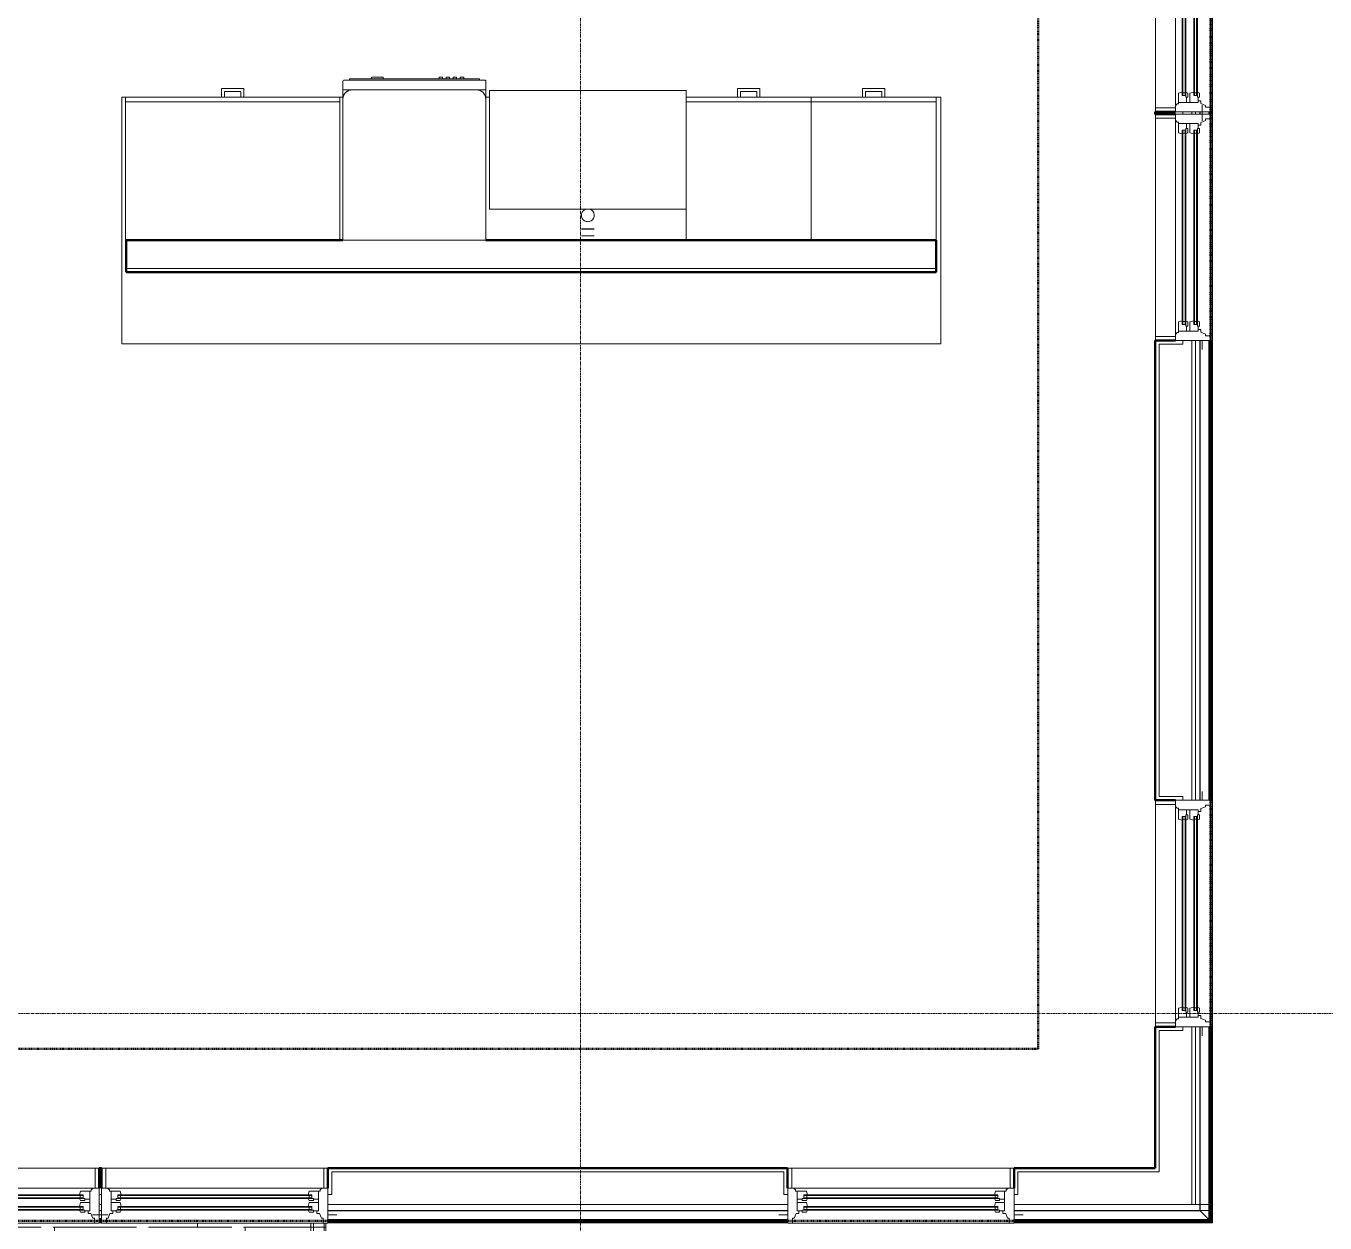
# Model space of a CAD drawing. Header units: inches. Extents: x -4218 to -1830, y 9767 to 12426.
# Drawn here: x -2266.4 to -2048.3, y 11247 to 11448 of the extents above; entities that cross this region are included whole.
import ezdxf

# ---------------------------------------------------------------- set-up
doc = ezdxf.new("R2010")
doc.units = ezdxf.units.IN
doc.header["$MEASUREMENT"] = 0
doc.linetypes.add('Dash 1_16_', pattern=[0.125, 0.0625, -0.0625])
doc.linetypes.add('Grid Line 1_2_', pattern=[0.875, 0.5, -0.125, 0.125, -0.125])
for name, color, linetype, lineweight in [('0-1', 7, 'Continuous', 5), ('0-2', 10, 'Continuous', 9), ('A-FLOR-3', 192, 'Continuous', 9), ('A-FLOR-PATT-1', 9, 'Continuous', 9), ('A-GLAZ-1', 151, 'Continuous', 9), ('A-GLAZ-2', 151, 'Continuous', 20), ('A-WALL', 113, 'Continuous', 13), ('A-WALL-1', 7, 'Continuous', 50), ('A-WALL-2', 250, 'Continuous', 13), ('A-WALL-4', 252, 'Continuous', 9), ('A-WALL-7', 113, 'Continuous', 9), ('A-WALL-8', 113, 'Continuous', 50), ('C-PROP-LINE-1', 91, 'Dash 1_16_', 50), ('P-SANR-FIXT-1', 10, 'Continuous', 9), ('P-SANR-FIXT-2', 252, 'Continuous', 9), ('Q-CASE-2', 10, 'Continuous', 9), ('Q-SPCQ-1', 10, 'Continuous', 9), ('S-GRID-1', 1, 'Grid Line 1_2_', 9)]:
    doc.layers.add(name, color=color, linetype=linetype, lineweight=lineweight)

# ---------------------------------------------------------------- blocks, each defined once
blk = doc.blocks.new('Dishwasher_15404 - 34_ counter-2817256-BACKGROUND - RCP - 2ND FLOOR')
at = {"layer": 'Q-SPCQ-1'}
for p, q in [((0, -24), (0, 0)), ((0, 0), (23.68, 0)), ((23.68, 0), (25.25, 0)), ((25.25, 0), (26.68, 0)), ((25.25, 0), (25.25, -1.57)), ((25.25, -1.57), (25.25, -22.43)), ((26.87, -0.2), (26.87, -23.8)), ((27.12, -1.09), (26.87, -1.09)), ((27.12, -2.61), (27.12, -1.09)), ((27.12, -3.81), (27.12, -2.61)), ((27.12, -20.19), (27.12, -3.81)), ((27.37, -4.82), (27.12, -4.82)), ((27.37, -5.81), (27.37, -4.82)), ((27.37, -6.79), (27.37, -5.81)), ((27.12, -6.79), (27.37, -6.79)), ((27.37, -16.15), (27.12, -16.15)), ((27.37, -16.74), (27.12, -16.74)), ((27.37, -17.33), (27.12, -17.33)), ((27.37, -16.74), (27.37, -16.15)), ((27.37, -17.92), (27.37, -17.33)), ((27.37, -17.92), (27.12, -17.92)), ((27.37, -18.51), (27.12, -18.51)), ((27.37, -19.1), (27.12, -19.1)), ((27.37, -19.1), (27.37, -18.51)), ((27.37, -19.69), (27.12, -19.69)), ((27.12, -21.39), (27.12, -20.19)), ((27.37, -20.28), (27.12, -20.28)), ((27.12, -22.91), (27.12, -21.39)), ((27.37, -20.28), (27.37, -19.69)), ((25.25, -22.43), (25.25, -24)), ((27.12, -22.91), (26.87, -22.91)), ((23.68, -24), (0, -24)), ((25.25, -24), (23.68, -24)), ((26.68, -24), (25.25, -24))]:
    blk.add_line(p, q, dxfattribs=at)
for centre, radius, start, end in [((26.68, -0.2), 0.197, 0, 90), ((23.68, -1.57), 1.57, 0, 90), ((23.68, -1.57), 1.57, 32.077, 42.3359), ((23.68, -1.57), 1.57, 17.8182, 27.5266), ((23.68, -1.57), 1.57, 0, 13.6425), ((26.68, -0.2), 0.197, 15, 90), ((23.68, -22.43), 1.57, 270, 0), ((23.68, -22.43), 1.57, 317.6641, 327.923), ((23.68, -22.43), 1.57, 332.4734, 342.1818), ((23.68, -22.43), 1.57, 346.3575, 0), ((26.68, -23.8), 0.197, 270, 0)]:
    blk.add_arc(centre, radius, start, end, dxfattribs=at)
blk = doc.blocks.new('Base Cabinet 3 Drawer 230 - Base Cabinet 3 Drawer 230 21_-2554957-BACKGROUND - RCP - 2ND FLOOR')
at = {"layer": 'Q-CASE-2'}
for p, q in [((-9.76, -23.25), (-9.76, 0)), ((-9.76, 0), (11.24, 0)), ((11.24, 0), (11.24, -23.25)), ((-9.76, -23.25), (-9.76, -24)), ((11.24, -23.25), (-9.76, -23.25)), ((11.24, -24), (11.24, -23.25)), ((-9.76, -24), (11.24, -24)), ((-0.64, -24), (-1.14, -24)), ((-1.14, -25.5), (-1.14, -24)), ((2.61, -25.5), (-1.14, -25.5)), ((-0.64, -25), (-0.64, -24)), ((-0.64, -25), (2.11, -25)), ((2.11, -25), (2.11, -24)), ((2.11, -24), (2.61, -24)), ((2.61, -24), (2.61, -25.5))]:
    blk.add_line(p, q, dxfattribs=at)
blk = doc.blocks.new('Base Cabinet 3 Drawer 230 - Base Cabinet 3 Drawer 230 36_-2567957-BACKGROUND - RCP - 2ND FLOOR')
at = {"layer": 'Q-CASE-2'}
for p, q in [((-17.26, -23.25), (-17.26, 0)), ((-17.26, 0), (18.74, 0)), ((18.74, 0), (18.74, -23.25)), ((-17.26, -23.25), (-17.26, -24)), ((18.74, -23.25), (-17.26, -23.25)), ((18.74, -24), (18.74, -23.25)), ((-17.26, -24), (18.74, -24)), ((-0.64, -24), (-1.14, -24)), ((-1.14, -25.5), (-1.14, -24)), ((2.61, -25.5), (-1.14, -25.5)), ((-0.64, -25), (-0.64, -24)), ((-0.64, -25), (2.11, -25)), ((2.11, -25), (2.11, -24)), ((2.11, -24), (2.61, -24)), ((2.61, -24), (2.61, -25.5))]:
    blk.add_line(p, q, dxfattribs=at)
blk = doc.blocks.new('kitchen_faucet_14143 - kitchen_faucet_14143-V40-BACKGROUND - RCP - 2ND FLOOR')
at = {"layer": 'P-SANR-FIXT-2'}
for p, q in [((2.26, -1.08), (2.26, 1.08)), ((2.34, 1.08), (2.34, 0.28)), ((2.34, 0.28), (2.34, 0)), ((3.44, -0.28), (3.44, 1.08)), ((2.34, 0), (2.34, -0.28)), ((2.34, -0.28), (2.34, -1.08)), ((3.44, -0.94), (3.44, -0.28)), ((3.44, -1.08), (3.44, -0.94))]:
    blk.add_line(p, q, dxfattribs=at)
at = {"layer": 'P-SANR-FIXT-2', "flags": 128}
blk.add_lwpolyline([(-0.92, -0.6), (-0.96, -0.61), (-1, -0.63)], dxfattribs=at)
at = {"layer": 'P-SANR-FIXT-2'}
for start, end in [(30, 159.9003), (0, 30), (330, 360), (200.0997, 240), (240, 270), (270, 330)]:
    blk.add_arc((0, 0), 1.08, start, end, dxfattribs=at)
blk = doc.blocks.new('Stainless Steel Farmhous Kitchen Sink - Stainless Steel Farmhous Kitchen Sink-2443921-BACKGROUND - RCP - 2ND FLOOR')
at = {"layer": 'P-SANR-FIXT-1'}
for p, q in [((-33, -22.2), (-33, -2.25)), ((-33, -2.25), (0, -2.25)), ((0, -2.25), (0, -22.2)), ((0, -22.2), (-33, -22.2))]:
    blk.add_line(p, q, dxfattribs=at)
blk = doc.blocks.new('CTR - 1st Phase - Unit Layouts_rvt-1-BACKGROUND - RCP - 2ND FLOOR')
at = {"layer": 'A-WALL-1'}
for p, q in [((-2249.58, 11406.65), (-2249.58, 11412.02)), ((-2249.58, 11412.02), (-2213.21, 11412.02)), ((-2189.21, 11412.02), (-2113.58, 11412.02)), ((-2113.58, 11412.02), (-2113.58, 11406.65)), ((-2113.58, 11406.65), (-2249.58, 11406.65))]:
    blk.add_line(p, q, dxfattribs=at)
at = {"layer": 'A-WALL-2'}
blk.add_line((-2249.58, 11407.27), (-2113.58, 11407.27), dxfattribs=at)
at = {"layer": 'A-WALL-4'}
for p, q in [((-2249.58, 11412.02), (-2249.58, 11406.65)), ((-2249.58, 11412.02), (-2213.21, 11412.02)), ((-2189.21, 11412.02), (-2113.58, 11412.02)), ((-2113.58, 11412.02), (-2113.58, 11406.65)), ((-2113.58, 11406.65), (-2249.58, 11406.65))]:
    blk.add_line(p, q, dxfattribs=at)
at = {"layer": 'A-WALL-7'}
for p, q in [((-2233.58, 11436.02), (-2250.33, 11436.02)), ((-2250.33, 11436.02), (-2250.33, 11394.65)), ((-2250.33, 11394.65), (-2250.33, 11436.02)), ((-2250.33, 11436.02), (-2233.58, 11436.02)), ((-2233.08, 11436.02), (-2233.58, 11436.02)), ((-2230.33, 11436.02), (-2233.08, 11436.02)), ((-2233.08, 11436.02), (-2230.33, 11436.02)), ((-2229.83, 11436.02), (-2230.33, 11436.02)), ((-2213.21, 11436.02), (-2229.83, 11436.02)), ((-2229.83, 11436.02), (-2213.21, 11436.02)), ((-2188.58, 11436.02), (-2189.21, 11436.02)), ((-2189.21, 11436.02), (-2188.58, 11436.02)), ((-2146.96, 11436.02), (-2155.58, 11436.02)), ((-2155.58, 11436.02), (-2146.96, 11436.02)), ((-2146.46, 11436.02), (-2146.96, 11436.02)), ((-2143.71, 11436.02), (-2146.46, 11436.02)), ((-2146.46, 11436.02), (-2143.71, 11436.02)), ((-2143.21, 11436.02), (-2143.71, 11436.02)), ((-2125.96, 11436.02), (-2143.21, 11436.02)), ((-2143.21, 11436.02), (-2125.96, 11436.02)), ((-2125.46, 11436.02), (-2125.96, 11436.02)), ((-2122.71, 11436.02), (-2125.46, 11436.02)), ((-2125.46, 11436.02), (-2122.71, 11436.02)), ((-2122.21, 11436.02), (-2122.71, 11436.02)), ((-2112.8, 11436.02), (-2122.21, 11436.02)), ((-2122.21, 11436.02), (-2112.8, 11436.02)), ((-2112.8, 11394.65), (-2112.8, 11436.02)), ((-2112.8, 11436.02), (-2112.8, 11394.65)), ((-2250.33, 11394.65), (-2112.8, 11394.65)), ((-2112.8, 11394.65), (-2250.33, 11394.65))]:
    blk.add_line(p, q, dxfattribs=at)
at = {"layer": '0-2'}
for name, p, rotation in [('Dishwasher_15404 - 34_ counter-2817256-BACKGROUND - RCP - 2ND FLOOR', (-2213.21, 11412.02), 90.00000000010175), ('Base Cabinet 3 Drawer 230 - Base Cabinet 3 Drawer 230 36_-2567957-BACKGROUND - RCP - 2ND FLOOR', (-2230.97, 11412.02), 180), ('Stainless Steel Farmhous Kitchen Sink - Stainless Steel Farmhous Kitchen Sink-2443921-BACKGROUND - RCP - 2ND FLOOR', (-2188.58, 11414.98), 180), ('Base Cabinet 3 Drawer 230 - Base Cabinet 3 Drawer 230 21_-2554957-BACKGROUND - RCP - 2ND FLOOR', (-2144.35, 11412.02), 180), ('Base Cabinet 3 Drawer 230 - Base Cabinet 3 Drawer 230 21_-2554957-BACKGROUND - RCP - 2ND FLOOR', (-2123.35, 11412.02), 180), ('kitchen_faucet_14143 - kitchen_faucet_14143-V40-BACKGROUND - RCP - 2ND FLOOR', (-2172.08, 11416.22), 269.999999999997)]:
    blk.add_blockref(name, p, dxfattribs=dict(at, rotation=rotation))
blk = doc.blocks.new('Basic Wall _ EXT - FIBER CEMENT - LARGE - 1hr - ___-2505163-BACKGROUND - RCP - 2ND FLOOR')
at = {"layer": 'A-WALL-7'}
for p, q in [((-2067.26, 12118.88), (-2067.26, 11247.1)), ((-2067.26, 11247.1), (-2067.26, 12118.88)), ((-2067.22, 11247.07), (-2067.22, 12118.91)), ((-2067.22, 11247.07), (-2067.22, 12118.91)), ((-2069.3, 11433.58), (-2069.3, 11433.2)), ((-2069.3, 11433.2), (-2069.3, 11433.58)), ((-2069.27, 11433.2), (-2069.27, 11433.57)), ((-2069.27, 11433.2), (-2069.27, 11433.57)), ((-2069.3, 11395.18), (-2069.3, 11318)), ((-2069.3, 11318), (-2069.3, 11395.18)), ((-2069.27, 11318), (-2069.27, 11395.18)), ((-2069.27, 11318), (-2069.27, 11395.18)), ((-2069.3, 11279.98), (-2069.3, 11250.14)), ((-2069.3, 11250.14), (-2069.3, 11279.98)), ((-2069.27, 11250.14), (-2069.27, 11279.98)), ((-2069.27, 11250.14), (-2069.27, 11279.98)), ((-2069.3, 11250.14), (-2069.3, 11249.14)), ((-2069.3, 11249.14), (-2069.3, 11250.14)), ((-2069.3, 11249.14), (-2067.8, 11247.64)), ((-2069.27, 11249.14), (-2069.27, 11250.12)), ((-2069.27, 11249.14), (-2069.27, 11250.12)), ((-2067.8, 11247.64), (-2069.27, 11249.11)), ((-2067.8, 11247.64), (-2067.55, 11247.39)), ((-2067.55, 11247.39), (-2067.8, 11247.64)), ((-2067.55, 11247.39), (-2067.26, 11247.1)), ((-2067.26, 11247.1), (-2067.55, 11247.39))]:
    blk.add_line(p, q, dxfattribs=at)
blk = doc.blocks.new('Basic Wall _ EXT - FIBER CEMENT - LARGE - ___-2505164-BACKGROUND - RCP - 2ND FLOOR')
at = {"layer": 'A-WALL-7'}
for p, q in [((-2253.74, 11249.14), (-2254.11, 11249.14)), ((-2254.11, 11249.14), (-2253.74, 11249.14)), ((-2254.1, 11249.11), (-2253.74, 11249.11)), ((-2254.1, 11249.11), (-2253.74, 11249.11)), ((-2138.54, 11249.14), (-2215.71, 11249.14)), ((-2215.71, 11249.14), (-2138.54, 11249.14)), ((-2215.71, 11249.11), (-2138.54, 11249.11)), ((-2215.71, 11249.11), (-2138.54, 11249.11)), ((-2069.3, 11249.14), (-2100.51, 11249.14)), ((-2100.51, 11249.14), (-2069.3, 11249.14)), ((-2100.51, 11249.11), (-2069.27, 11249.11)), ((-2100.51, 11249.11), (-2069.27, 11249.11)), ((-2067.8, 11247.64), (-2069.3, 11249.14)), ((-2069.27, 11249.11), (-2067.8, 11247.64)), ((-2253.74, 11247.1), (-2254.11, 11247.1)), ((-2254.11, 11247.1), (-2253.74, 11247.1)), ((-2254.11, 11247.07), (-2253.74, 11247.07)), ((-2254.11, 11247.07), (-2253.74, 11247.07)), ((-2138.54, 11247.1), (-2215.71, 11247.1)), ((-2215.71, 11247.1), (-2138.54, 11247.1)), ((-2215.71, 11247.07), (-2138.54, 11247.07)), ((-2215.71, 11247.07), (-2138.54, 11247.07)), ((-2067.26, 11247.1), (-2100.51, 11247.1)), ((-2100.51, 11247.1), (-2067.26, 11247.1)), ((-2100.51, 11247.07), (-2067.22, 11247.07)), ((-2100.51, 11247.07), (-2067.22, 11247.07)), ((-2067.8, 11247.64), (-2067.55, 11247.39)), ((-2067.55, 11247.39), (-2067.8, 11247.64)), ((-2067.55, 11247.39), (-2067.26, 11247.1)), ((-2067.26, 11247.1), (-2067.55, 11247.39))]:
    blk.add_line(p, q, dxfattribs=at)
blk = doc.blocks.new('Window-Double_Hung-Andersen-400_Series-Tilt_Wash - DOUBLE HUNG - REVERSE COTTAGE - 2ND FLOOR-2888709-BACKGROUND - RCP - 2ND FLOOR')
at = {"layer": 'A-GLAZ-1'}
for p, q in [((-18.95, 4.62), (18.95, 4.62)), ((-18.95, 1.25), (-18.95, 4.62)), ((-18.32, 1.25), (-18.32, 4.62)), ((18.32, 1.25), (18.32, 4.62)), ((18.95, 4.62), (18.95, 1.25)), ((-19.01, 4.12), (-19.01, 2.62)), ((-18.95, 4.12), (-19.01, 4.12)), ((-18.95, 2.62), (-19.01, 2.62)), ((19.01, 4.12), (18.95, 4.12)), ((19.01, 2.62), (18.95, 2.62)), ((19.01, 2.62), (19.01, 4.12)), ((18.95, 1.25), (-18.95, 1.25)), ((-16.29, 0), (-15.7, 0)), ((-15.82, -0.38), (-15.82, 0)), ((-15.7, 0.12), (15.7, 0.12)), ((16.29, 0), (15.7, 0)), ((15.82, -0.38), (15.82, 0)), ((-16.29, -0.38), (-15.7, -0.38)), ((-16.29, -1.94), (-15.7, -1.94)), ((-15.82, -2.31), (-15.82, -1.94)), ((-15.7, 0), (15.7, 0)), ((-15.7, -0.38), (15.7, -0.38)), ((-15.7, -0.5), (15.7, -0.5)), ((-15.7, -1.81), (15.7, -1.81)), ((-15.7, -1.94), (15.7, -1.94)), ((16.29, -0.38), (15.7, -0.38)), ((16.29, -1.94), (15.7, -1.94)), ((15.82, -2.31), (15.82, -1.94)), ((-16.29, -2.31), (-15.7, -2.31)), ((-15.7, -2.31), (15.7, -2.31)), ((-15.7, -2.44), (15.7, -2.44)), ((16.29, -2.31), (15.7, -2.31))]:
    blk.add_line(p, q, dxfattribs=at)
at = {"layer": 'A-GLAZ-2'}
for p, q in [((-19.01, 1.25), (19.01, 1.25)), ((-19.01, -4.62), (-19.01, 1.25)), ((-17.67, 0.97), (-18, 1.25)), ((-17.67, 0.97), (-17.67, 0.75)), ((-17.67, 0.75), (-15.86, 0.75)), ((-17.42, -2.56), (-17.42, 0.75)), ((-16.29, -0.5), (-16.29, 0.12)), ((-15.7, 0.12), (-16.29, 0.12)), ((-15.86, 0.75), (-15.7, 0.12)), ((15.86, 0.75), (15.7, 0.12)), ((15.7, 0.12), (16.29, 0.12)), ((17.67, 0.75), (15.86, 0.75)), ((16.29, -0.5), (16.29, 0.12)), ((17.42, -2.56), (17.42, 0.75)), ((17.67, 0.97), (18, 1.25)), ((17.67, 0.97), (17.67, 0.75)), ((19.01, 1.25), (19.01, -4.62)), ((-17.42, -0.62), (-16.57, -0.62)), ((-17.42, -1.19), (-15.86, -1.19)), ((-16.57, -0.5), (-16.57, -0.84)), ((-15.7, -0.5), (-16.57, -0.5)), ((-15.86, -0.84), (-16.57, -0.84)), ((-16.29, -2.44), (-16.29, -1.81)), ((-15.7, -1.81), (-16.29, -1.81)), ((-15.86, -0.84), (-15.7, -0.5)), ((-15.86, -1.19), (-15.7, -1.81)), ((15.86, -0.84), (15.7, -0.5)), ((15.7, -0.5), (16.57, -0.5)), ((15.86, -1.19), (15.7, -1.81)), ((15.7, -1.81), (16.29, -1.81)), ((15.86, -0.84), (16.57, -0.84)), ((17.42, -1.19), (15.86, -1.19)), ((16.29, -2.44), (16.29, -1.81)), ((16.57, -0.5), (16.57, -0.84)), ((17.42, -0.62), (16.57, -0.62)), ((-19.01, -3.25), (-20.51, -3.25)), ((-18.2, -3.81), (-17.92, -3.81)), ((-18.2, -4.62), (-18.2, -3.81)), ((-17.92, -3.81), (-17.61, -3)), ((-17.61, -3), (-17.14, -3)), ((-17.42, -2.56), (-16.57, -2.56)), ((-17.14, -3), (-17.14, -2.56)), ((-16.57, -2.44), (-16.57, -2.78)), ((-15.7, -2.44), (-16.57, -2.44)), ((-15.86, -2.78), (-16.57, -2.78)), ((-15.86, -2.78), (-15.7, -2.44)), ((15.86, -2.78), (15.7, -2.44)), ((15.7, -2.44), (16.57, -2.44)), ((15.86, -2.78), (16.57, -2.78)), ((16.57, -2.44), (16.57, -2.78)), ((17.42, -2.56), (16.57, -2.56)), ((17.14, -3), (17.14, -2.56)), ((17.61, -3), (17.14, -3)), ((17.92, -3.81), (17.61, -3)), ((18.2, -3.81), (17.92, -3.81)), ((18.2, -4.62), (18.2, -3.81)), ((19.01, -3.25), (20.51, -3.25)), ((19.01, -4.62), (-19.01, -4.62))]:
    blk.add_line(p, q, dxfattribs=at)
blk = doc.blocks.new('Window-Double_Hung-Andersen-400_Series-Tilt_Wash - DOUBLE HUNG - REVERSE COTTAGE - 2ND FLOOR-V121-BACKGROUND - RCP - 2ND FLOOR')
at = {"layer": 'A-GLAZ-1'}
for p, q in [((-18.95, 4.44), (18.95, 4.44)), ((-18.95, 1.06), (-18.95, 4.44)), ((-18.32, 1.06), (-18.32, 4.44)), ((18.32, 1.06), (18.32, 4.44)), ((18.95, 4.44), (18.95, 1.06)), ((-19.01, 3.94), (-19.01, 2.44)), ((-18.95, 3.94), (-19.01, 3.94)), ((-18.95, 2.44), (-19.01, 2.44)), ((19.01, 3.94), (18.95, 3.94)), ((19.01, 2.44), (18.95, 2.44)), ((19.01, 2.44), (19.01, 3.94)), ((18.95, 1.06), (-18.95, 1.06)), ((-16.29, -0.19), (-15.7, -0.19)), ((-16.29, -0.56), (-15.7, -0.56)), ((-16.29, -2.13), (-15.7, -2.13)), ((-15.82, -0.56), (-15.82, -0.19)), ((-15.82, -2.5), (-15.82, -2.13)), ((-15.7, -0.06), (15.7, -0.06)), ((-15.7, -0.19), (15.7, -0.19)), ((-15.7, -0.56), (15.7, -0.56)), ((-15.7, -0.69), (15.7, -0.69)), ((-15.7, -2), (15.7, -2)), ((-15.7, -2.13), (15.7, -2.13)), ((16.29, -0.19), (15.7, -0.19)), ((16.29, -0.56), (15.7, -0.56)), ((16.29, -2.13), (15.7, -2.13)), ((15.82, -0.56), (15.82, -0.19)), ((15.82, -2.5), (15.82, -2.13)), ((-16.29, -2.5), (-15.7, -2.5)), ((-15.7, -2.5), (15.7, -2.5)), ((-15.7, -2.63), (15.7, -2.63)), ((16.29, -2.5), (15.7, -2.5))]:
    blk.add_line(p, q, dxfattribs=at)
at = {"layer": 'A-GLAZ-2'}
for p, q in [((-19.01, 1.06), (19.01, 1.06)), ((-19.01, -4.81), (-19.01, 1.06)), ((-17.67, 0.78), (-18, 1.06)), ((-17.67, 0.78), (-17.67, 0.56)), ((-17.67, 0.56), (-15.86, 0.56)), ((-17.42, -2.75), (-17.42, 0.56)), ((-15.86, 0.56), (-15.7, -0.06)), ((15.86, 0.56), (15.7, -0.06)), ((17.67, 0.56), (15.86, 0.56)), ((17.42, -2.75), (17.42, 0.56)), ((17.67, 0.78), (18, 1.06)), ((17.67, 0.78), (17.67, 0.56)), ((19.01, 1.06), (19.01, -4.81)), ((-17.42, -0.81), (-16.57, -0.81)), ((-17.42, -1.37), (-15.86, -1.37)), ((-16.57, -0.69), (-16.57, -1.03)), ((-15.7, -0.69), (-16.57, -0.69)), ((-15.86, -1.03), (-16.57, -1.03)), ((-16.29, -0.69), (-16.29, -0.06)), ((-15.7, -0.06), (-16.29, -0.06)), ((-16.29, -2.63), (-16.29, -2)), ((-15.7, -2), (-16.29, -2)), ((-15.86, -1.03), (-15.7, -0.69)), ((-15.86, -1.37), (-15.7, -2)), ((15.7, -0.06), (16.29, -0.06)), ((15.86, -1.03), (15.7, -0.69)), ((15.7, -0.69), (16.57, -0.69)), ((15.86, -1.37), (15.7, -2)), ((15.7, -2), (16.29, -2)), ((15.86, -1.03), (16.57, -1.03)), ((17.42, -1.37), (15.86, -1.37)), ((16.29, -0.69), (16.29, -0.06)), ((16.29, -2.63), (16.29, -2)), ((16.57, -0.69), (16.57, -1.03)), ((17.42, -0.81), (16.57, -0.81)), ((-19.01, -3.44), (-20.51, -3.44)), ((-18.2, -4), (-17.92, -4)), ((-18.2, -4.81), (-18.2, -4)), ((-17.92, -4), (-17.61, -3.19)), ((-17.61, -3.19), (-17.14, -3.19)), ((-17.42, -2.75), (-16.57, -2.75)), ((-17.14, -3.19), (-17.14, -2.75)), ((-16.57, -2.63), (-16.57, -2.97)), ((-15.7, -2.63), (-16.57, -2.63)), ((-15.86, -2.97), (-16.57, -2.97)), ((-15.86, -2.97), (-15.7, -2.63)), ((15.86, -2.97), (15.7, -2.63)), ((15.7, -2.63), (16.57, -2.63)), ((15.86, -2.97), (16.57, -2.97)), ((16.57, -2.63), (16.57, -2.97)), ((17.42, -2.75), (16.57, -2.75)), ((17.14, -3.19), (17.14, -2.75)), ((17.61, -3.19), (17.14, -3.19)), ((17.92, -4), (17.61, -3.19)), ((18.2, -4), (17.92, -4)), ((18.2, -4.81), (18.2, -4)), ((19.01, -3.44), (20.51, -3.44)), ((19.01, -4.81), (-19.01, -4.81))]:
    blk.add_line(p, q, dxfattribs=at)
blk = doc.blocks.new('Window-Double_Hung-Andersen-400_Series-Tilt_Wash - DOUBLE HUNG - REVERSE COTTAGE - 2ND FLOOR-2888385-BACKGROUND - RCP - 2ND FLOOR')
at = {"layer": 'A-GLAZ-1'}
for p, q in [((-16.29, 2.5), (-15.7, 2.5)), ((-15.82, 2.5), (-15.82, 2.12)), ((-15.7, 2.62), (15.7, 2.62)), ((-15.7, 2.5), (15.7, 2.5)), ((16.29, 2.5), (15.7, 2.5)), ((15.82, 2.5), (15.82, 2.12)), ((-16.29, 2.12), (-15.7, 2.12)), ((-16.29, 0.56), (-15.7, 0.56)), ((-16.29, 0.19), (-15.7, 0.19)), ((-15.82, 0.56), (-15.82, 0.19)), ((-15.7, 2.12), (15.7, 2.12)), ((-15.7, 2), (15.7, 2)), ((-15.7, 0.69), (15.7, 0.69)), ((-15.7, 0.56), (15.7, 0.56)), ((-15.7, 0.19), (15.7, 0.19)), ((-15.7, 0.06), (15.7, 0.06)), ((16.29, 2.12), (15.7, 2.12)), ((16.29, 0.56), (15.7, 0.56)), ((16.29, 0.19), (15.7, 0.19)), ((15.82, 0.56), (15.82, 0.19)), ((18.95, -1.06), (-18.95, -1.06)), ((-18.95, -1.06), (-18.95, -4.44)), ((-18.32, -1.06), (-18.32, -4.44)), ((18.32, -1.06), (18.32, -4.44)), ((18.95, -4.44), (18.95, -1.06)), ((-19.01, -2.44), (-19.01, -3.94)), ((-19.01, -2.44), (-18.95, -2.44)), ((-19.01, -3.94), (-18.95, -3.94)), ((18.95, -2.44), (19.01, -2.44)), ((18.95, -3.94), (19.01, -3.94)), ((19.01, -3.94), (19.01, -2.44)), ((-18.95, -4.44), (18.95, -4.44))]:
    blk.add_line(p, q, dxfattribs=at)
at = {"layer": 'A-GLAZ-2'}
for p, q in [((19.01, 4.81), (-19.01, 4.81)), ((-19.01, 4.81), (-19.01, -1.06)), ((-18.2, 4.81), (-18.2, 4)), ((18.2, 4.81), (18.2, 4)), ((19.01, -1.06), (19.01, 4.81)), ((-19.01, 3.44), (-20.51, 3.44)), ((-18.2, 4), (-17.92, 4)), ((-17.92, 4), (-17.61, 3.19)), ((-17.61, 3.19), (-17.14, 3.19)), ((-17.42, 2.75), (-16.57, 2.75)), ((-17.42, 2.75), (-17.42, -0.56)), ((-17.14, 3.19), (-17.14, 2.75)), ((-15.86, 2.97), (-16.57, 2.97)), ((-16.57, 2.62), (-16.57, 2.97)), ((-15.7, 2.62), (-16.57, 2.62)), ((-16.29, 2.62), (-16.29, 2)), ((-15.86, 2.97), (-15.7, 2.62)), ((15.86, 2.97), (15.7, 2.62)), ((15.7, 2.62), (16.57, 2.62)), ((15.86, 2.97), (16.57, 2.97)), ((16.29, 2.62), (16.29, 2)), ((16.57, 2.62), (16.57, 2.97)), ((17.42, 2.75), (16.57, 2.75)), ((17.14, 3.19), (17.14, 2.75)), ((17.61, 3.19), (17.14, 3.19)), ((17.42, 2.75), (17.42, -0.56)), ((17.92, 4), (17.61, 3.19)), ((18.2, 4), (17.92, 4)), ((19.01, 3.44), (20.51, 3.44)), ((-17.42, 1.37), (-15.86, 1.37)), ((-17.42, 0.81), (-16.57, 0.81)), ((-15.86, 1.03), (-16.57, 1.03)), ((-16.57, 0.69), (-16.57, 1.03)), ((-15.7, 0.69), (-16.57, 0.69)), ((-15.7, 2), (-16.29, 2)), ((-16.29, 0.69), (-16.29, 0.06)), ((-15.7, 0.06), (-16.29, 0.06)), ((-15.86, 1.37), (-15.7, 2)), ((-15.86, 1.03), (-15.7, 0.69)), ((-15.86, -0.56), (-15.7, 0.06)), ((15.7, 2), (16.29, 2)), ((15.86, 1.37), (15.7, 2)), ((15.86, 1.03), (15.7, 0.69)), ((15.7, 0.69), (16.57, 0.69)), ((15.7, 0.06), (16.29, 0.06)), ((15.86, -0.56), (15.7, 0.06)), ((17.42, 1.37), (15.86, 1.37)), ((15.86, 1.03), (16.57, 1.03)), ((16.29, 0.69), (16.29, 0.06)), ((16.57, 0.69), (16.57, 1.03)), ((17.42, 0.81), (16.57, 0.81)), ((-19.01, -1.06), (19.01, -1.06)), ((-17.67, -0.78), (-18, -1.06)), ((-17.67, -0.78), (-17.67, -0.56)), ((-17.67, -0.56), (-15.86, -0.56)), ((17.67, -0.56), (15.86, -0.56)), ((17.67, -0.78), (17.67, -0.56)), ((17.67, -0.78), (18, -1.06))]:
    blk.add_line(p, q, dxfattribs=at)
blk = doc.blocks.new('Walls 145 - Walls 3-2573303-BACKGROUND - RCP - 2ND FLOOR')
at = {"layer": 'A-WALL-7'}
for p, q in [((-2329.4, 11247.78), (-2329.4, 11247.4)), ((-2329.4, 11247.4), (-2329.4, 11247.78)), ((-2329.4, 11247.78), (-2292.14, 11247.78)), ((-2329.4, 11247.4), (-2329.4, 11247.78)), ((-2329.4, 11247.4), (-2329.4, 11247.78)), ((-2329.4, 11247.4), (-2329.4, 11247.78)), ((-2329.4, 11247.78), (-2326.87, 11247.78)), ((-2329.39, 11247.78), (-2329.4, 11247.78)), ((-2329.4, 11247.78), (-2329.13, 11247.78)), ((-2329.4, 11247.39), (-2329.4, 11247.1)), ((-2329.4, 11247.29), (-2329.4, 11247.39)), ((-2329.4, 11247.29), (-2329.4, 11247.39)), ((-2329.4, 11247.1), (-2329.4, 11247.39)), ((-2329.4, 11247.29), (-2329.4, 11247.39)), ((-2329.4, 11247.1), (-2329.4, 11247.29)), ((-2329.4, 11247.29), (-2329.4, 11247.1)), ((-2329.4, 11247.1), (-2329.4, 11247.29)), ((-2329.4, 11247.1), (-2329.4, 11247.29)), ((-2329.4, 11247.1), (-2329.4, 11247.29)), ((-2329.4, 11247.07), (-2329.4, 11245.25)), ((-2329.4, 11245.52), (-2329.4, 11247.07)), ((-2329.4, 11247.07), (-2329.4, 11245.52)), ((-2329.4, 11245.33), (-2329.4, 11247.07)), ((-2329.4, 11245.52), (-2329.4, 11247.07)), ((-2329.4, 11182.89), (-2329.4, 11247.07)), ((-2329.4, 11245.33), (-2329.4, 11247.07)), ((-2329.32, 11247.78), (-2329.39, 11247.78)), ((-2326.87, 11247.29), (-2329.38, 11247.29)), ((-2326.87, 11247.29), (-2329.38, 11247.29)), ((-2327.36, 11247.78), (-2329.32, 11247.78)), ((-2329.26, 11247.78), (-2329.32, 11247.78)), ((-2327.36, 11247.78), (-2329.32, 11247.78)), ((-2329.13, 11247.78), (-2329.26, 11247.78)), ((-2329.13, 11247.4), (-2329.13, 11247.78)), ((-2329.13, 11247.4), (-2329.13, 11247.78)), ((-2327.36, 11247.78), (-2329.13, 11247.78)), ((-2329.13, 11247.78), (-2327.36, 11247.78)), ((-2329.13, 11247.1), (-2329.13, 11247.39)), ((-2329.13, 11247.29), (-2329.13, 11247.39)), ((-2329.13, 11247.1), (-2329.13, 11247.29)), ((-2329.13, 11245.25), (-2329.13, 11247.07)), ((-2329.13, 11245.52), (-2329.13, 11247.07)), ((-2327.36, 11247.41), (-2327.36, 11247.78)), ((-2327.36, 11247.41), (-2327.36, 11247.78)), ((-2327.36, 11247.1), (-2327.36, 11247.39)), ((-2327.36, 11247.1), (-2327.36, 11247.39)), ((-2327.36, 11245.25), (-2327.36, 11247.07)), ((-2327.36, 11245.25), (-2327.36, 11247.07)), ((-2326.87, 11247.78), (-2327.35, 11247.78)), ((-2326.87, 11247.78), (-2327.35, 11247.78)), ((-2292.14, 11247.78), (-2326.87, 11247.78)), ((-2326.87, 11247.78), (-2326.87, 11247.42)), ((-2326.87, 11247.42), (-2326.87, 11247.78)), ((-2326.87, 11247.39), (-2326.87, 11247.1)), ((-2326.87, 11247.29), (-2326.87, 11247.39)), ((-2292.14, 11247.29), (-2326.87, 11247.29)), ((-2292.14, 11247.29), (-2326.87, 11247.29)), ((-2326.87, 11247.1), (-2326.87, 11247.29)), ((-2326.87, 11247.07), (-2326.87, 11185.42)), ((-2326.87, 11245.45), (-2326.87, 11247.07)), ((-2253.77, 11247.78), (-2254.11, 11247.78)), ((-2254.11, 11247.78), (-2253.77, 11247.78)), ((-2253.74, 11247.29), (-2254.11, 11247.29)), ((-2253.74, 11247.29), (-2254.11, 11247.29)), ((-2218.6, 11245.52), (-2218.6, 11247.01)), ((-2218.6, 11247.01), (-2218.6, 11185.42)), ((-2218.12, 11247.01), (-2218.12, 11245.25)), ((-2218.12, 11247.01), (-2218.12, 11245.25)), ((-2216.35, 11247.01), (-2216.35, 11245.25)), ((-2216.35, 11247.01), (-2216.35, 11245.52)), ((-2216.07, 11247.01), (-2216.07, 11245.33)), ((-2216.07, 11245.52), (-2216.07, 11247.01)), ((-2216.07, 11247.01), (-2216.07, 11245.52)), ((-2216.07, 11245.25), (-2216.07, 11247.01)), ((-2216.07, 11247.01), (-2216.07, 11245.52)), ((-2216.07, 11182.89), (-2216.07, 11247.01)), ((-2216.07, 11247.01), (-2216.07, 11245.33)), ((-2329.4, 11245.38), (-2329.4, 11245.52)), ((-2329.4, 11245.52), (-2329.4, 11245.25)), ((-2326.87, 11245.52), (-2329.4, 11245.52)), ((-2329.13, 11245.52), (-2329.4, 11245.52)), ((-2329.4, 11245.25), (-2329.4, 11245.52)), ((-2329.4, 11245.28), (-2329.4, 11245.38)), ((-2329.4, 11245.25), (-2329.4, 11245.28)), ((-2329.13, 11245.25), (-2329.4, 11245.25)), ((-2216.07, 11245.25), (-2329.4, 11245.25)), ((-2329.4, 11182.89), (-2329.4, 11245.25)), ((-2329.4, 11182.89), (-2329.4, 11245.25)), ((-2329.2, 11245.25), (-2329.26, 11245.25)), ((-2327.36, 11245.25), (-2329.19, 11245.25)), ((-2327.36, 11245.52), (-2329.13, 11245.52)), ((-2329.13, 11245.25), (-2329.13, 11245.52)), ((-2327.36, 11245.25), (-2329.13, 11245.25)), ((-2329.13, 11183.16), (-2329.13, 11245.25)), ((-2329.13, 11183.16), (-2329.13, 11245.25)), ((-2326.87, 11245.52), (-2327.36, 11245.52)), ((-2326.87, 11245.25), (-2327.36, 11245.25)), ((-2326.87, 11245.25), (-2327.36, 11245.25)), ((-2327.36, 11184.93), (-2327.36, 11245.25)), ((-2327.36, 11184.93), (-2327.36, 11245.25)), ((-2218.6, 11245.52), (-2326.87, 11245.52)), ((-2311.86, 11245.52), (-2326.87, 11245.52)), ((-2326.87, 11245.38), (-2326.87, 11245.45)), ((-2326.87, 11245.33), (-2326.87, 11245.38)), ((-2311.86, 11245.25), (-2326.87, 11245.25)), ((-2311.86, 11245.25), (-2326.87, 11245.25)), ((-2326.87, 11185.42), (-2326.87, 11245.25)), ((-2295.86, 11245.52), (-2309.87, 11245.52)), ((-2295.86, 11245.25), (-2309.87, 11245.25)), ((-2295.86, 11245.25), (-2309.87, 11245.25)), ((-2279.86, 11245.52), (-2293.87, 11245.52)), ((-2279.86, 11245.25), (-2293.87, 11245.25)), ((-2279.86, 11245.25), (-2293.87, 11245.25)), ((-2263.86, 11245.52), (-2277.87, 11245.52)), ((-2263.86, 11245.25), (-2277.87, 11245.25)), ((-2263.86, 11245.25), (-2277.87, 11245.25)), ((-2247.86, 11245.52), (-2261.87, 11245.52)), ((-2247.86, 11245.25), (-2261.87, 11245.25)), ((-2247.86, 11245.25), (-2261.87, 11245.25)), ((-2231.86, 11245.52), (-2245.87, 11245.52)), ((-2231.86, 11245.25), (-2245.87, 11245.25)), ((-2231.86, 11245.25), (-2245.87, 11245.25)), ((-2218.6, 11245.52), (-2229.87, 11245.52)), ((-2218.6, 11245.25), (-2229.87, 11245.25)), ((-2218.6, 11245.25), (-2229.87, 11245.25)), ((-2216.07, 11245.52), (-2218.6, 11245.52)), ((-2218.12, 11245.52), (-2218.6, 11245.52)), ((-2218.6, 11245.45), (-2218.6, 11245.52)), ((-2218.6, 11245.38), (-2218.6, 11245.45)), ((-2218.6, 11245.33), (-2218.6, 11245.38)), ((-2218.12, 11245.25), (-2218.6, 11245.25)), ((-2218.12, 11245.25), (-2218.6, 11245.25)), ((-2218.6, 11185.42), (-2218.6, 11245.25)), ((-2216.35, 11245.52), (-2218.12, 11245.52)), ((-2216.35, 11245.25), (-2218.12, 11245.25)), ((-2216.28, 11245.25), (-2218.12, 11245.25)), ((-2218.12, 11245.25), (-2218.12, 11184.93)), ((-2218.12, 11245.25), (-2218.12, 11184.93)), ((-2216.07, 11245.52), (-2216.35, 11245.52)), ((-2216.35, 11245.52), (-2216.35, 11245.25)), ((-2216.07, 11245.25), (-2216.35, 11245.25)), ((-2216.35, 11245.25), (-2216.35, 11183.16)), ((-2216.35, 11245.25), (-2216.35, 11183.16)), ((-2216.21, 11245.25), (-2216.28, 11245.25)), ((-2216.07, 11245.25), (-2216.07, 11245.52)), ((-2216.07, 11245.52), (-2216.07, 11245.25)), ((-2216.07, 11245.52), (-2216.07, 11245.25)), ((-2216.07, 11245.25), (-2216.07, 11182.89)), ((-2216.07, 11245.25), (-2216.07, 11182.89)), ((-2327.36, 11184.93), (-2329.13, 11183.16)), ((-2329.13, 11183.16), (-2327.36, 11184.93)), ((-2218.12, 11184.93), (-2327.36, 11184.93)), ((-2218.12, 11184.93), (-2327.36, 11184.93)), ((-2326.87, 11185.42), (-2324.85, 11185.42)), ((-2218.6, 11185.42), (-2326.87, 11185.42)), ((-2324.85, 11185.42), (-2324.11, 11185.42)), ((-2324.1, 11185.42), (-2311.87, 11185.42)), ((-2311.87, 11185.42), (-2311.68, 11185.42)), ((-2311.68, 11185.42), (-2310.06, 11185.42)), ((-2310.06, 11185.42), (-2309.87, 11185.42)), ((-2309.87, 11185.42), (-2295.87, 11185.42)), ((-2295.87, 11185.42), (-2295.68, 11185.42)), ((-2295.68, 11185.42), (-2294.06, 11185.42)), ((-2294.06, 11185.42), (-2293.87, 11185.42)), ((-2293.87, 11185.42), (-2279.87, 11185.42)), ((-2279.87, 11185.42), (-2279.68, 11185.42)), ((-2279.68, 11185.42), (-2278.06, 11185.42)), ((-2278.06, 11185.42), (-2277.87, 11185.42)), ((-2277.87, 11185.42), (-2263.87, 11185.42)), ((-2263.87, 11185.42), (-2263.68, 11185.42)), ((-2263.68, 11185.42), (-2262.06, 11185.42)), ((-2262.05, 11185.42), (-2261.87, 11185.42)), ((-2261.87, 11185.42), (-2247.87, 11185.42)), ((-2247.87, 11185.42), (-2247.68, 11185.42)), ((-2247.68, 11185.42), (-2246.06, 11185.42)), ((-2246.06, 11185.42), (-2245.87, 11185.42)), ((-2245.87, 11185.42), (-2231.87, 11185.42)), ((-2231.87, 11185.42), (-2231.68, 11185.42)), ((-2231.68, 11185.42), (-2230.06, 11185.42)), ((-2230.06, 11185.42), (-2229.87, 11185.42)), ((-2229.87, 11185.42), (-2221.36, 11185.42)), ((-2221.35, 11185.42), (-2220.61, 11185.42)), ((-2220.61, 11185.42), (-2218.6, 11185.42)), ((-2216.35, 11183.16), (-2218.12, 11184.93)), ((-2218.12, 11184.93), (-2216.35, 11183.16)), ((-2216.07, 11182.89), (-2329.4, 11182.89)), ((-2329.4, 11182.89), (-2216.07, 11182.89)), ((-2216.07, 11182.89), (-2329.4, 11182.89)), ((-2216.35, 11183.16), (-2329.13, 11183.16)), ((-2216.35, 11183.16), (-2329.13, 11183.16))]:
    blk.add_line(p, q, dxfattribs=at)
for points, knots in [([(-2329.13, 11183.16), (-2329.15, 11183.14), (-2329.18, 11183.1), (-2329.23, 11183.06), (-2329.26, 11183.03), (-2329.28, 11183.01), (-2329.3, 11182.99), (-2329.31, 11182.97), (-2329.33, 11182.96), (-2329.35, 11182.94), (-2329.36, 11182.93), (-2329.38, 11182.91), (-2329.39, 11182.89), (-2329.4, 11182.89), (-2329.4, 11182.89)], [-1, -1, -1, -1, -0.833333, -0.75, -0.666667, -0.625, -0.583333, -0.5, -0.458333, -0.416667, -0.333333, -0.25, -0.166667, 0, 0, 0, 0]), ([(-2329.4, 11182.89), (-2329.4, 11182.89), (-2329.39, 11182.89), (-2329.38, 11182.91), (-2329.36, 11182.93), (-2329.35, 11182.94), (-2329.33, 11182.96), (-2329.31, 11182.97), (-2329.3, 11182.99), (-2329.28, 11183.01), (-2329.26, 11183.03), (-2329.23, 11183.06), (-2329.18, 11183.1), (-2329.15, 11183.14), (-2329.13, 11183.16)], [-1, -1, -1, -1, -0.833333, -0.75, -0.666667, -0.583333, -0.541667, -0.5, -0.416667, -0.375, -0.333333, -0.25, -0.166667, 0, 0, 0, 0]), ([(-2216.07, 11182.89), (-2216.07, 11182.89), (-2216.08, 11182.89), (-2216.09, 11182.91), (-2216.11, 11182.93), (-2216.13, 11182.94), (-2216.14, 11182.96), (-2216.16, 11182.97), (-2216.18, 11183), (-2216.2, 11183.02), (-2216.23, 11183.04), (-2216.25, 11183.06), (-2216.29, 11183.1), (-2216.32, 11183.14), (-2216.35, 11183.16)], [0, 0, 0, 0, 0.166667, 0.25, 0.333333, 0.416667, 0.458333, 0.5, 0.583333, 0.666667, 0.708333, 0.75, 0.833333, 1, 1, 1, 1]), ([(-2216.35, 11183.16), (-2216.32, 11183.14), (-2216.29, 11183.1), (-2216.24, 11183.06), (-2216.21, 11183.03), (-2216.19, 11183.01), (-2216.18, 11182.99), (-2216.16, 11182.97), (-2216.14, 11182.96), (-2216.13, 11182.94), (-2216.11, 11182.93), (-2216.09, 11182.91), (-2216.08, 11182.89), (-2216.07, 11182.89), (-2216.07, 11182.89)], [0, 0, 0, 0, 0.166667, 0.25, 0.333333, 0.375, 0.416667, 0.5, 0.541667, 0.583333, 0.666667, 0.75, 0.833333, 1, 1, 1, 1])]:
    blk.add_open_spline(points, degree=3, knots=knots, dxfattribs=at)
blk = doc.blocks.new('Family - ___-2835860-BACKGROUND - RCP - 2ND FLOOR')
at = {"layer": 'C-PROP-LINE-1'}
for q in [(-2067.55, 12118.59), (-3401.42, 11247.39)]:
    blk.add_line((-2067.55, 11247.39), q, dxfattribs=at)
blk = doc.blocks.new('Family - ___-2835903-BACKGROUND - RCP - 2ND FLOOR')
at = {"layer": 'C-PROP-LINE-1'}
for q in [(-2096.45, 12089.69), (-3400.92, 11276.29)]:
    blk.add_line((-2096.45, 11276.29), q, dxfattribs=at)
blk = doc.blocks.new('Family - ___-2835932-BACKGROUND - RCP - 2ND FLOOR')
at = {"layer": 'C-PROP-LINE-1'}
for q in [(-2067.55, 12118.59), (-3401.42, 11247.39)]:
    blk.add_line((-2067.55, 11247.39), q, dxfattribs=at)

msp = doc.modelspace()

# ---------------------------------------------------------------- hatches: boundary and pattern name
at = {"layer": 'A-FLOR-PATT-1'}
h = msp.add_hatch(dxfattribs=at)
h.set_pattern_fill('FP_14', color=256, style=0, pattern_type=2)
h.set_pattern_definition([(0, (-2221.64, 11126.339), (0, -4), []), (270, (-2221.64, 11126.339), (-8, -8), [4, -28]), (270, (-2205.64, 11122.339), (-8, -8), [4, -28])])
h.paths.add_polyline_path([(-2329.08, 11182.89), (-2216.07, 11182.93), (-2216.11, 11247.01), (-2229.87, 11247.01), (-2229.87, 11185.42), (-2231.87, 11185.42), (-2231.87, 11247.01), (-2245.87, 11247.01), (-2245.87, 11185.42), (-2247.87, 11185.42), (-2247.87, 11247.01), (-2253.74, 11247.01), (-2253.77, 11247.78), (-2254.11, 11247.78), (-2254.11, 11247.01), (-2261.87, 11247.01), (-2261.87, 11185.42), (-2263.87, 11185.42), (-2263.87, 11247.01), (-2277.87, 11247.01), (-2277.87, 11185.42), (-2279.87, 11185.42), (-2279.87, 11247.01), (-2292.14, 11247.01), (-2292.14, 11247.78), (-2329.4, 11247.78), (-2329.36, 11182.89), (-2329.13, 11182.89)], flags=0)
h.paths.add_polyline_path([(-2311.76, 11185.42), (-2311.87, 11185.42), (-2311.87, 11247.22), (-2309.87, 11247.22), (-2309.87, 11185.42), (-2311.68, 11185.42)], flags=0)
h.paths.add_polyline_path([(-2295.76, 11185.42), (-2295.87, 11185.42), (-2295.87, 11247.22), (-2293.87, 11247.22), (-2293.87, 11185.42), (-2295.68, 11185.42)], flags=0)

# ---------------------------------------------------------------- linework, layer by layer
at = {"layer": 'A-FLOR-3'}
msp.add_line((-2254.11, 11247.78), (-2253.77, 11247.78), dxfattribs=at)
at = {"layer": 'A-WALL'}
for p, q in [((-2072.17, 11433.58), (-2072.17, 11433.2)), ((-2070.67, 11433.58), (-2070.67, 11433.2)), ((-2070.05, 11433.58), (-2070.05, 11433.2)), ((-2069.3, 11433.58), (-2069.3, 11433.2)), ((-2067.8, 11433.58), (-2067.8, 11433.2)), ((-2070.67, 11395.18), (-2070.67, 11318)), ((-2070.05, 11395.18), (-2070.05, 11318)), ((-2069.3, 11395.18), (-2069.3, 11318)), ((-2067.8, 11395.18), (-2067.8, 11318)), ((-2076.17, 11255.64), (-2076.17, 11279.35)), ((-2076.17, 11279.35), (-2072.17, 11279.35)), ((-2072.17, 11279.98), (-2072.17, 11279.35)), ((-2070.67, 11279.98), (-2070.67, 11250.14)), ((-2070.05, 11279.98), (-2070.05, 11250.14)), ((-2069.3, 11279.98), (-2069.3, 11250.14)), ((-2067.8, 11247.64), (-2067.8, 11279.98)), ((-2215.09, 11251.83), (-2215.09, 11255.64)), ((-2215.09, 11255.64), (-2139.16, 11255.64)), ((-2139.16, 11255.64), (-2139.16, 11251.83)), ((-2099.89, 11251.83), (-2099.89, 11255.64)), ((-2099.89, 11255.64), (-2076.17, 11255.64)), ((-2253.74, 11251.83), (-2254.11, 11251.83)), ((-2215.09, 11251.83), (-2215.71, 11251.83)), ((-2138.54, 11251.83), (-2139.16, 11251.83)), ((-2099.89, 11251.83), (-2100.51, 11251.83)), ((-2253.74, 11250.14), (-2254.11, 11250.14)), ((-2253.74, 11249.14), (-2254.11, 11249.14)), ((-2138.54, 11250.14), (-2215.71, 11250.14)), ((-2138.54, 11249.14), (-2215.71, 11249.14)), ((-2100.51, 11250.14), (-2067.8, 11250.14)), ((-2067.8, 11249.14), (-2100.51, 11249.14)), ((-2253.74, 11247.64), (-2254.11, 11247.64)), ((-2138.54, 11247.64), (-2215.71, 11247.64)), ((-2067.8, 11247.64), (-2100.51, 11247.64))]:
    msp.add_line(p, q, dxfattribs=at)
at = {"layer": 'A-WALL-7'}
for p, q in [((-2076.8, 11433.58), (-2076.8, 11433.64)), ((-2076.8, 11433.2), (-2076.8, 11433.14)), ((-2076.8, 11317.94), (-2076.8, 11395.24)), ((-2076.17, 11394.55), (-2072.17, 11394.55)), ((-2076.17, 11318.63), (-2076.17, 11394.55)), ((-2072.17, 11395.18), (-2072.17, 11394.55)), ((-2072.17, 11318.63), (-2076.17, 11318.63)), ((-2072.17, 11318.63), (-2072.17, 11318)), ((-2076.8, 11280.04), (-2076.8, 11279.98)), ((-2254.11, 11256.26), (-2254.17, 11256.26)), ((-2253.67, 11256.26), (-2253.74, 11256.26)), ((-2215.71, 11256.26), (-2215.77, 11256.26)), ((-2138.47, 11256.26), (-2138.54, 11256.26)), ((-2100.57, 11256.26), (-2100.51, 11256.26))]:
    msp.add_line(p, q, dxfattribs=at)
at = {"layer": 'A-WALL-8'}
for p, q in [((-2076.8, 11433.2), (-2076.8, 11433.58)), ((-2076.8, 11433.58), (-2073.42, 11433.58)), ((-2067.55, 11433.58), (-2067.55, 11433.2)), ((-2073.42, 11433.2), (-2076.8, 11433.2)), ((-2076.8, 11318), (-2076.8, 11395.18)), ((-2076.8, 11395.18), (-2073.42, 11395.18)), ((-2067.55, 11395.18), (-2067.55, 11318)), ((-2073.42, 11318), (-2076.8, 11318)), ((-2076.8, 11256.26), (-2076.8, 11279.98)), ((-2076.8, 11279.98), (-2073.42, 11279.98)), ((-2067.55, 11279.98), (-2067.55, 11247.39)), ((-2254.11, 11256.26), (-2253.74, 11256.26)), ((-2254.11, 11252.89), (-2254.11, 11256.26)), ((-2253.74, 11256.26), (-2253.74, 11252.89)), ((-2215.71, 11256.26), (-2138.54, 11256.26)), ((-2215.71, 11252.89), (-2215.71, 11256.26)), ((-2138.54, 11256.26), (-2138.54, 11252.89)), ((-2100.51, 11256.26), (-2076.8, 11256.26)), ((-2100.51, 11252.89), (-2100.51, 11256.26)), ((-2253.74, 11247.39), (-2254.11, 11247.39)), ((-2138.54, 11247.39), (-2215.71, 11247.39)), ((-2067.55, 11247.39), (-2100.51, 11247.39))]:
    msp.add_line(p, q, dxfattribs=at)
at = {"layer": 'S-GRID-1'}
for p, q in [((-2173.32, 9836.18), (-2173.32, 12376.81)), ((-1830.2, 11282.19), (-4168.71, 11282.19))]:
    msp.add_line(p, q, dxfattribs=at)

# ---------------------------------------------------------------- block references
at = {"layer": '0-1'}
msp.add_blockref('CTR - 1st Phase - Unit Layouts_rvt-1-BACKGROUND - RCP - 2ND FLOOR', (0, 0), dxfattribs=at)
at = {"layer": 'A-GLAZ-1'}
for name, p, rotation in [('Window-Double_Hung-Andersen-400_Series-Tilt_Wash - DOUBLE HUNG - REVERSE COTTAGE - 2ND FLOOR-2888709-BACKGROUND - RCP - 2ND FLOOR', (-2072.17, 11452.59), 89.99999999999991), ('Window-Double_Hung-Andersen-400_Series-Tilt_Wash - DOUBLE HUNG - REVERSE COTTAGE - 2ND FLOOR-2888709-BACKGROUND - RCP - 2ND FLOOR', (-2072.17, 11414.19), 89.99999999999991), ('Window-Double_Hung-Andersen-400_Series-Tilt_Wash - DOUBLE HUNG - REVERSE COTTAGE - 2ND FLOOR-2888709-BACKGROUND - RCP - 2ND FLOOR', (-2072.17, 11298.99), 89.99999999999991), ('Window-Double_Hung-Andersen-400_Series-Tilt_Wash - DOUBLE HUNG - REVERSE COTTAGE - 2ND FLOOR-2888385-BACKGROUND - RCP - 2ND FLOOR', (-2273.12, 11251.83), 180)]:
    msp.add_blockref(name, p, dxfattribs=dict(at, rotation=rotation))
for p in [(-2234.72, 11251.83), (-2119.52, 11251.83)]:
    msp.add_blockref('Window-Double_Hung-Andersen-400_Series-Tilt_Wash - DOUBLE HUNG - REVERSE COTTAGE - 2ND FLOOR-V121-BACKGROUND - RCP - 2ND FLOOR', p, dxfattribs=at)
at = {"layer": 'A-WALL-7'}
for name in ['Basic Wall _ EXT - FIBER CEMENT - LARGE - 1hr - ___-2505163-BACKGROUND - RCP - 2ND FLOOR', 'Basic Wall _ EXT - FIBER CEMENT - LARGE - ___-2505164-BACKGROUND - RCP - 2ND FLOOR', 'Walls 145 - Walls 3-2573303-BACKGROUND - RCP - 2ND FLOOR']:
    msp.add_blockref(name, (0, 0), dxfattribs=at)
at = {"layer": 'C-PROP-LINE-1'}
for name in ['Family - ___-2835860-BACKGROUND - RCP - 2ND FLOOR', 'Family - ___-2835932-BACKGROUND - RCP - 2ND FLOOR', 'Family - ___-2835903-BACKGROUND - RCP - 2ND FLOOR']:
    msp.add_blockref(name, (0, 0), dxfattribs=at)

doc.saveas('drawing.dxf')
